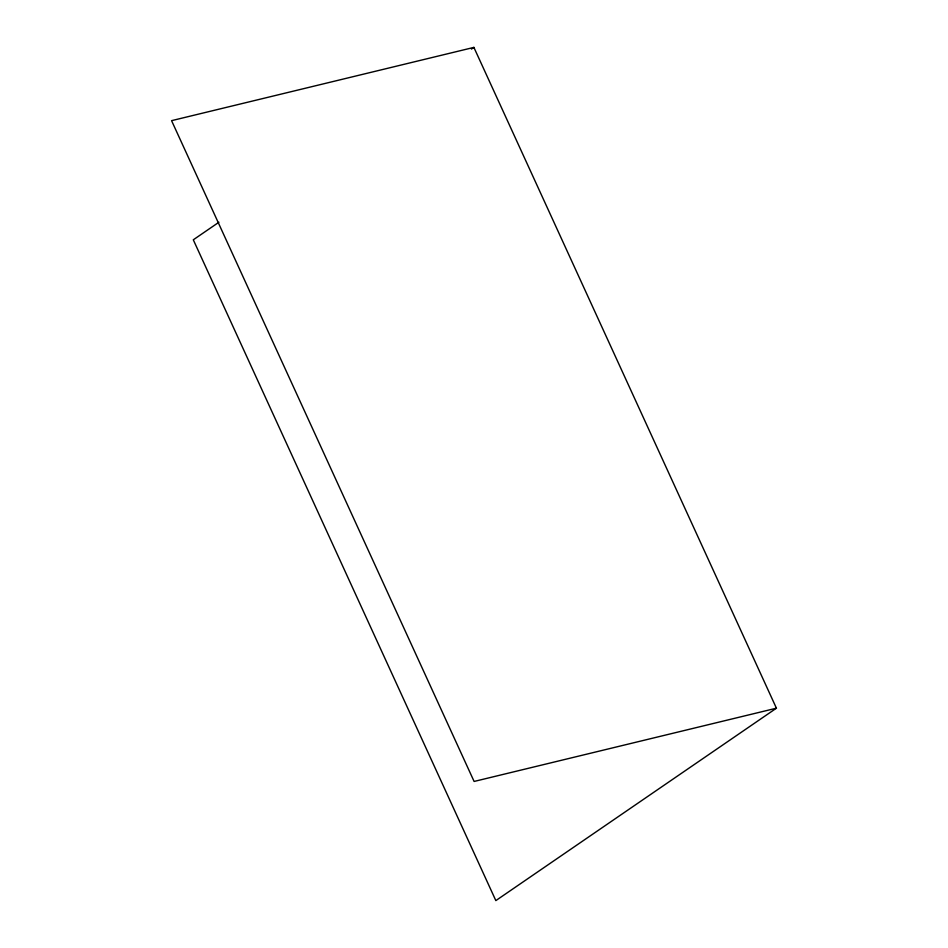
<?xml version="1.0" encoding="UTF-8"?>
<svg xmlns="http://www.w3.org/2000/svg" width="948" height="948" viewBox="0 0 948 948"><rect width="100%" height="100%" fill="white"/><g stroke="black" fill="none" stroke-linecap="round" stroke-linejoin="round"><path stroke-width="1.42" d="M218.917 222.235L193.297 239.808L495.84 900.6L776.424 708.192L473.893 47.4L171.576 120.657L474.107 781.448L776.424 708.192M471.452 49.071L473.893 47.4"/></g></svg>
